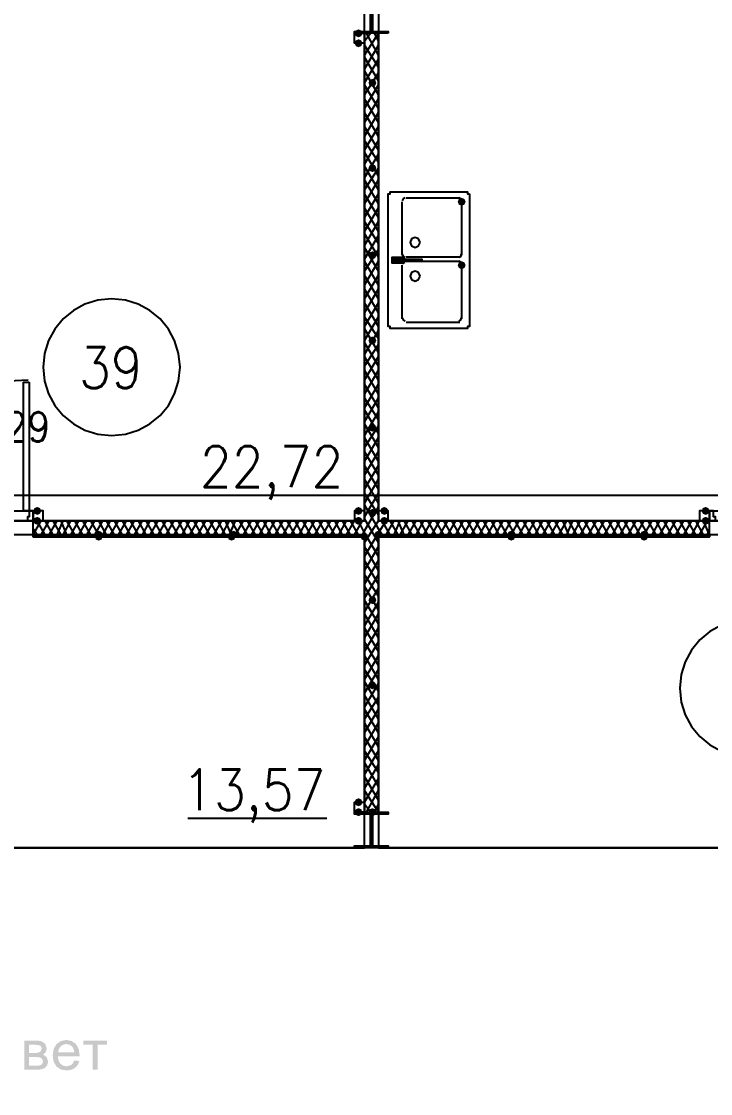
# Model space of a CAD drawing. Header units: millimetres. Extents: x 0 to 420, y 0 to 297.
# Drawn here: x 178.52 to 193.23, y 164.04 to 186.94 of the extents above; entities that cross this region are included whole.
import ezdxf

# ---------------------------------------------------------------- set-up
doc = ezdxf.new("R2010")
doc.units = ezdxf.units.MM
doc.layers.get('0').update_dxf_attribs({"linetype": 'CONTINUOUS'})
doc.styles.get("Standard").update_dxf_attribs({"font": 'STANDARD'})

msp = doc.modelspace()

# ---------------------------------------------------------------- hatches: boundary and pattern name
at = {"true_color": 0x000007}
for points in [[(185.801, 186.69), (185.776129, 186.630204), (185.716333, 186.605333), (185.656538, 186.630204), (185.631667, 186.69), (185.656537, 186.749796), (185.716333, 186.774667), (185.776129, 186.749796)], [(185.801, 186.478333), (185.776129, 186.418537), (185.716333, 186.393667), (185.656538, 186.418537), (185.631667, 186.478333), (185.656537, 186.538129), (185.716333, 186.563), (185.776129, 186.538129)], [(186.097333, 185.631667), (186.072463, 185.571871), (186.012667, 185.547), (185.952871, 185.571871), (185.928, 185.631667), (185.952871, 185.691462), (186.012667, 185.716333), (186.072462, 185.691463)], [(186.097333, 183.811333), (186.072463, 183.751537), (186.012667, 183.726667), (185.952871, 183.751537), (185.928, 183.811333), (185.952871, 183.871129), (186.012667, 183.896), (186.072462, 183.871129)], [(188.002333, 183.091667), (187.977463, 183.031871), (187.917667, 183.007), (187.857871, 183.031871), (187.833, 183.091667), (187.857871, 183.151462), (187.917667, 183.176333), (187.977462, 183.151463)], [(186.097333, 181.948667), (186.072463, 181.888871), (186.012667, 181.864), (185.952871, 181.888871), (185.928, 181.948667), (185.952871, 182.008462), (186.012667, 182.033333), (186.072462, 182.008463)], [(188.002333, 181.737), (187.977463, 181.677204), (187.917667, 181.652333), (187.857871, 181.677204), (187.833, 181.737), (187.857871, 181.796796), (187.917667, 181.821667), (187.977462, 181.796796)], [(186.097333, 180.128333), (186.072463, 180.068537), (186.012667, 180.043667), (185.952871, 180.068537), (185.928, 180.128333), (185.952871, 180.188129), (186.012667, 180.213), (186.072462, 180.188129)], [(186.097333, 178.265667), (186.072463, 178.205871), (186.012667, 178.181), (185.952871, 178.205871), (185.928, 178.265667), (185.952871, 178.325462), (186.012667, 178.350333), (186.072462, 178.325463)], [(178.943, 176.487667), (178.918129, 176.427871), (178.858333, 176.403), (178.798537, 176.427871), (178.773667, 176.487667), (178.798537, 176.547462), (178.858333, 176.572333), (178.918129, 176.547463)], [(178.943, 176.276), (178.918129, 176.216204), (178.858333, 176.191333), (178.798537, 176.216204), (178.773667, 176.276), (178.798537, 176.335796), (178.858333, 176.360667), (178.918129, 176.335796)], [(185.801, 176.487667), (185.776129, 176.427871), (185.716333, 176.403), (185.656538, 176.427871), (185.631667, 176.487667), (185.656537, 176.547462), (185.716333, 176.572333), (185.776129, 176.547463)], [(185.801, 176.276), (185.776129, 176.216204), (185.716333, 176.191333), (185.656538, 176.216204), (185.631667, 176.276), (185.656537, 176.335796), (185.716333, 176.360667), (185.776129, 176.335796)], [(186.097333, 176.445333), (186.072463, 176.385537), (186.012667, 176.360667), (185.952871, 176.385537), (185.928, 176.445333), (185.952871, 176.505129), (186.012667, 176.53), (186.072462, 176.505129)], [(186.351333, 176.487667), (186.326463, 176.427871), (186.266667, 176.403), (186.206871, 176.427871), (186.182, 176.487667), (186.206871, 176.547462), (186.266667, 176.572333), (186.326462, 176.547463)], [(186.351333, 176.276), (186.326463, 176.216204), (186.266667, 176.191333), (186.206871, 176.216204), (186.182, 176.276), (186.206871, 176.335796), (186.266667, 176.360667), (186.326462, 176.335796)], [(193.209333, 176.487667), (193.184463, 176.427871), (193.124667, 176.403), (193.064871, 176.427871), (193.04, 176.487667), (193.064871, 176.547462), (193.124667, 176.572333), (193.184462, 176.547463)], [(193.209333, 176.276), (193.184463, 176.216204), (193.124667, 176.191333), (193.064871, 176.216204), (193.04, 176.276), (193.064871, 176.335796), (193.124667, 176.360667), (193.184462, 176.335796)], [(186.097333, 174.582667), (186.072463, 174.522871), (186.012667, 174.498), (185.952871, 174.522871), (185.928, 174.582667), (185.952871, 174.642462), (186.012667, 174.667333), (186.072462, 174.642463)], [(186.097333, 172.762333), (186.072463, 172.702537), (186.012667, 172.677667), (185.952871, 172.702537), (185.928, 172.762333), (185.952871, 172.822129), (186.012667, 172.847), (186.072462, 172.822129)], [(185.801, 170.264667), (185.776129, 170.204871), (185.716333, 170.18), (185.656538, 170.204871), (185.631667, 170.264667), (185.656537, 170.324462), (185.716333, 170.349333), (185.776129, 170.324463)], [(185.801, 170.053), (185.776129, 169.993204), (185.716333, 169.968333), (185.656538, 169.993204), (185.631667, 170.053), (185.656537, 170.112796), (185.716333, 170.137667), (185.776129, 170.112796)], [(186.097333, 170.053), (186.072463, 169.993204), (186.012667, 169.968333), (185.952871, 169.993204), (185.928, 170.053), (185.952871, 170.112796), (186.012667, 170.137667), (186.072462, 170.112796)], [(179.841646, 165.171437), (180.347111, 165.171437), (180.347111, 165.084345), (180.14702, 165.084345), (180.14702, 164.549667), (180.042289, 164.549667), (180.042289, 165.084345), (179.841646, 165.084345)]]:
    msp.add_hatch(color=0, dxfattribs=at).paths.add_polyline_path(points, flags=0)
h = msp.add_hatch(color=0, dxfattribs=at)
h.paths.add_polyline_path([(185.843333, 175.979667), (178.773667, 175.979667), (185.843333, 175.937333)], flags=0)
h.paths.add_polyline_path([(178.773667, 175.979667), (185.843333, 175.937333), (178.773667, 175.937333)], flags=0)
at = {"true_color": 0x0000fe}
for points in [[(180.255333, 175.979667), (180.230462, 175.919871), (180.170667, 175.895), (180.110871, 175.919871), (180.086, 175.979667), (180.110871, 176.039462), (180.170667, 176.064333), (180.230462, 176.039463)], [(180.255333, 175.937333), (180.230462, 175.877537), (180.170667, 175.852667), (180.110871, 175.877537), (180.086, 175.937333), (180.110871, 175.997129), (180.170667, 176.022), (180.230462, 175.997129)], [(183.091667, 175.937333), (183.066796, 175.877537), (183.007, 175.852667), (182.947204, 175.877537), (182.922333, 175.937333), (182.947204, 175.997129), (183.007, 176.022), (183.066796, 175.997129)], [(183.134, 175.979667), (183.109129, 175.919871), (183.049333, 175.895), (182.989538, 175.919871), (182.964667, 175.979667), (182.989537, 176.039462), (183.049333, 176.064333), (183.109129, 176.039463)], [(185.928, 175.937333), (185.903129, 175.877537), (185.843333, 175.852667), (185.783537, 175.877537), (185.758667, 175.937333), (185.783537, 175.997129), (185.843333, 176.022), (185.903129, 175.997129)], [(185.928, 175.937333), (185.903129, 175.877537), (185.843333, 175.852667), (185.783537, 175.877537), (185.758667, 175.937333), (185.783537, 175.997129), (185.843333, 176.022), (185.903129, 175.997129)], [(186.224333, 175.979667), (186.199463, 175.919871), (186.139667, 175.895), (186.079871, 175.919871), (186.055, 175.979667), (186.079871, 176.039462), (186.139667, 176.064333), (186.199462, 176.039463)], [(189.060667, 175.979667), (189.035796, 175.919871), (188.976, 175.895), (188.916204, 175.919871), (188.891333, 175.979667), (188.916204, 176.039462), (188.976, 176.064333), (189.035796, 176.039463)], [(189.060667, 175.937333), (189.035796, 175.877537), (188.976, 175.852667), (188.916204, 175.877537), (188.891333, 175.937333), (188.916204, 175.997129), (188.976, 176.022), (189.035796, 175.997129)], [(191.897, 175.979667), (191.872129, 175.919871), (191.812333, 175.895), (191.752537, 175.919871), (191.727667, 175.979667), (191.752537, 176.039462), (191.812333, 176.064333), (191.872129, 176.039463)], [(191.897, 175.937333), (191.872129, 175.877537), (191.812333, 175.852667), (191.752537, 175.877537), (191.727667, 175.937333), (191.752537, 175.997129), (191.812333, 176.022), (191.872129, 175.997129)]]:
    msp.add_hatch(color=0, dxfattribs=at).paths.add_polyline_path(points, flags=0)
at = {"true_color": 0x000007}
h = msp.add_hatch(color=0, dxfattribs=at)
h.paths.add_polyline_path([(193.209333, 175.979667), (186.139667, 175.979667), (193.209333, 175.937333)], flags=0)
h.paths.add_polyline_path([(186.139667, 175.979667), (193.209333, 175.937333), (186.139667, 175.937333)], flags=0)
h = msp.add_hatch(color=0, dxfattribs=at)
h.paths.add_polyline_path([(178.579039, 165.171437), (178.821574, 165.171437), (178.89964, 165.167717), (178.954968, 165.156555), (179.029933, 165.101984), (179.061353, 165.006624), (179.042611, 164.928903), (178.98749, 164.873781), (179.06025, 164.81866), (179.089465, 164.723851), (179.070379, 164.646405), (179.026075, 164.59211), (178.955381, 164.56014), (178.859057, 164.549667), (178.579039, 164.549667)], flags=0)
h.paths.add_polyline_path([(178.684321, 164.90961), (178.796769, 164.90961), (178.853338, 164.911333), (178.888822, 164.916776), (178.934022, 164.945439), (178.954417, 164.996702), (178.94546, 165.038112), (178.919139, 165.065053), (178.87201, 165.079453), (178.800077, 165.084345), (178.684321, 165.084345)], flags=0)
h.paths.add_polyline_path([(178.684321, 164.636207), (178.823228, 164.636207), (178.898468, 164.641306), (178.945597, 164.657154), (178.971091, 164.685335), (178.980875, 164.728812), (178.961583, 164.783933), (178.911422, 164.816455), (178.811652, 164.823069), (178.684321, 164.823069)], flags=0)
h = msp.add_hatch(color=0, dxfattribs=at)
h.paths.add_polyline_path([(179.649084, 164.749758), (179.758224, 164.736529), (179.721017, 164.651641), (179.662313, 164.588252), (179.583007, 164.548564), (179.48427, 164.535335), (179.361969, 164.556143), (179.268194, 164.61912), (179.20818, 164.720406), (179.188268, 164.855591), (179.208249, 164.994497), (179.268745, 165.098677), (179.361763, 165.163927), (179.478758, 165.185769), (179.591619, 165.16441), (179.682156, 165.100882), (179.741688, 164.998425), (179.761531, 164.861655), (179.76098, 164.833543), (179.296857, 164.833543), (179.31422, 164.743005), (179.354735, 164.676446), (179.41337, 164.635794), (179.484821, 164.622427), (179.58404, 164.652744), (179.620489, 164.691949)], flags=0)
h.paths.add_polyline_path([(179.30292, 164.920635), (179.650186, 164.920635), (179.636543, 164.988847), (179.610498, 165.038043), (179.552207, 165.083932), (179.47986, 165.099228), (179.412888, 165.086895), (179.357491, 165.05017), (179.319043, 164.993464)], flags=0)

# ---------------------------------------------------------------- linework, layer by layer
at = {"color": 0, "true_color": 0x000007}
for points in [[(168.740667, 187.409667), (168.740667, 176.276), (185.843333, 176.276), (185.843333, 187.409667)], [(186.351333, 186.69), (185.631667, 186.69), (185.631667, 186.732333), (185.970333, 186.732333), (185.970333, 187.409667), (185.631667, 187.409667), (186.351333, 187.409667), (186.012667, 187.409667), (186.012667, 186.732333), (186.351333, 186.732333)], [(203.242333, 187.409667), (186.139667, 187.409667), (186.139667, 176.276), (203.242333, 176.276)], [(185.843333, 186.478333), (185.631667, 186.478333), (185.631667, 186.69), (185.843333, 186.69), (185.843333, 186.478333), (185.631667, 186.478333), (185.631667, 186.69), (185.843333, 186.69)], [(188.087, 183.261), (188.087, 180.424667), (188.044667, 180.424667), (188.044667, 180.382333), (188.002333, 180.382333), (186.436, 180.382333), (186.393667, 180.382333), (186.393667, 180.424667), (186.351333, 180.424667), (186.351333, 183.261), (186.393667, 183.261), (186.393667, 183.303333), (186.436, 183.303333), (188.002333, 183.303333), (188.044667, 183.303333), (188.044667, 183.261)], [(187.028667, 182.223833), (186.997669, 182.298669), (186.922833, 182.329667), (186.847998, 182.298669), (186.817, 182.223833), (186.847998, 182.148998), (186.922833, 182.118), (186.997669, 182.148998)], [(186.605333, 181.906333), (186.605333, 181.864), (186.478333, 181.864), (186.436, 181.864), (186.436, 181.821667), (186.478333, 181.821667), (186.605333, 181.821667), (186.605333, 181.779333), (186.436, 181.779333), (186.436, 181.906333)], [(187.028667, 181.864), (187.071, 181.864), (187.071, 181.821667), (187.028667, 181.821667), (186.478333, 181.821667), (186.436, 181.821667), (186.436, 181.864), (186.478333, 181.864)], [(186.69, 181.906333), (186.69, 181.864), (186.605333, 181.864), (186.605333, 181.906333)], [(186.69, 181.779333), (186.605333, 181.779333), (186.605333, 181.821667), (186.69, 181.821667)], [(187.028667, 181.504167), (186.997669, 181.579002), (186.922833, 181.61), (186.847998, 181.579002), (186.817, 181.504167), (186.847998, 181.429331), (186.922833, 181.398333), (186.997669, 181.429331)], [(178.689, 179.239333), (178.689, 176.487667), (178.562, 176.487667), (178.562, 179.239333)], [(178.773667, 176.276), (178.773667, 176.487667), (178.689, 176.487667), (178.689, 176.360667), (178.646667, 176.360667), (178.646667, 176.276)], [(178.773667, 176.276), (178.985333, 176.276), (178.985333, 176.487667), (178.773667, 176.487667), (178.773667, 176.276), (178.985333, 176.276), (178.985333, 176.487667), (178.773667, 176.487667)], [(185.631667, 176.276), (185.843333, 176.276), (185.843333, 176.487667), (185.631667, 176.487667), (185.631667, 176.276), (185.843333, 176.276), (185.843333, 176.487667), (185.631667, 176.487667)], [(186.139667, 176.276), (186.351333, 176.276), (186.351333, 176.487667), (186.139667, 176.487667), (186.139667, 176.276), (186.351333, 176.276), (186.351333, 176.487667), (186.139667, 176.487667)], [(192.997667, 176.276), (193.209333, 176.276), (193.209333, 176.487667), (192.997667, 176.487667), (192.997667, 176.276), (193.209333, 176.276), (193.209333, 176.487667), (192.997667, 176.487667)], [(193.336333, 176.276), (193.336333, 176.360667), (193.294, 176.360667), (193.294, 176.487667), (193.209333, 176.487667), (193.209333, 176.276)], [(185.843333, 175.979667), (178.773667, 175.979667), (185.843333, 175.937333)], [(178.773667, 175.979667), (185.843333, 175.937333), (178.773667, 175.937333)], [(178.773667, 175.937333), (185.843333, 175.937333), (185.843333, 175.979667), (178.773667, 175.979667)], [(178.773667, 175.937333), (185.843333, 175.937333), (185.843333, 175.979667), (178.773667, 175.979667)], [(193.209333, 175.979667), (186.139667, 175.979667), (193.209333, 175.937333)], [(186.139667, 175.979667), (193.209333, 175.937333), (186.139667, 175.937333)], [(193.209333, 175.979667), (193.209333, 175.937333), (186.139667, 175.937333), (186.139667, 175.979667), (193.209333, 175.979667), (186.139667, 175.979667), (186.139667, 175.937333), (193.209333, 175.937333)], [(185.843333, 170.053), (185.631667, 170.053), (185.631667, 170.264667), (185.843333, 170.264667), (185.843333, 170.053), (185.631667, 170.053), (185.631667, 170.264667), (185.843333, 170.264667)], [(186.351333, 169.291), (185.631667, 169.291), (185.631667, 169.333333), (185.970333, 169.333333), (185.970333, 170.010667), (185.631667, 170.010667), (185.631667, 170.053), (186.351333, 170.053), (186.351333, 170.010667), (186.012667, 170.010667), (186.012667, 169.333333), (186.351333, 169.333333)]]:
    msp.add_lwpolyline(points, close=True, dxfattribs=at)
for points in [[(186.012667, 186.69), (186.012667, 187.409667)], [(185.631667, 186.69), (185.631667, 186.732333)], [(185.801, 186.69), (185.801, 186.732333)], [(185.843333, 186.520667), (185.970333, 186.69)], [(185.843333, 186.224333), (186.139667, 186.69)], [(186.139667, 176.276), (186.139667, 186.69), (185.843333, 186.69), (185.843333, 176.276)], [(186.139667, 186.224333), (185.885667, 186.69)], [(186.139667, 186.520667), (186.055, 186.69)], [(186.182, 186.69), (186.182, 186.732333)], [(186.351333, 186.69), (186.351333, 186.732333)], [(185.843333, 185.928), (186.139667, 186.436)], [(186.139667, 185.970333), (185.843333, 186.436)], [(186.139667, 185.674), (185.843333, 186.182)], [(185.843333, 185.631667), (186.139667, 186.139667)], [(186.139667, 185.377667), (185.843333, 185.885667)], [(185.843333, 185.377667), (186.139667, 185.843333)], [(185.843333, 185.081333), (186.139667, 185.589333)], [(186.139667, 185.081333), (185.843333, 185.589333)], [(185.843333, 184.785), (186.139667, 185.293)], [(186.139667, 184.785), (185.843333, 185.293)], [(185.843333, 184.488667), (186.139667, 184.996667)], [(186.139667, 184.488667), (185.843333, 184.996667)], [(185.843333, 184.192333), (186.139667, 184.700333)], [(186.139667, 184.192333), (185.843333, 184.700333)], [(185.843333, 183.896), (186.139667, 184.404)], [(186.139667, 183.938333), (185.843333, 184.404)], [(186.139667, 183.642), (185.843333, 184.15)], [(185.843333, 183.599667), (186.139667, 184.107667)], [(186.139667, 183.345667), (185.843333, 183.853667)], [(185.843333, 183.345667), (186.139667, 183.811333)], [(185.843333, 183.049333), (186.139667, 183.557333)], [(186.139667, 183.049333), (185.843333, 183.557333)], [(185.843333, 182.753), (186.139667, 183.261)], [(186.139667, 182.753), (185.843333, 183.261)], [(186.711167, 183.176333), (186.666265, 183.157735), (186.647667, 183.112833)], [(186.647667, 181.948667), (186.647667, 183.091667)], [(186.732333, 183.176333), (187.875333, 183.176333)], [(187.917667, 183.112833), (187.899068, 183.157735), (187.854167, 183.176333)], [(187.917667, 183.091667), (187.917667, 181.948667)], [(185.843333, 182.456667), (186.139667, 182.964667)], [(186.139667, 182.456667), (185.843333, 182.964667)], [(185.843333, 182.160333), (186.139667, 182.668333)], [(186.139667, 182.202667), (185.843333, 182.668333)], [(186.139667, 181.906333), (185.843333, 182.414333)], [(185.843333, 181.864), (186.139667, 182.372)], [(186.139667, 181.61), (185.843333, 182.118)], [(185.843333, 181.61), (186.139667, 182.075667)], [(186.647667, 181.969833), (186.666265, 181.924932), (186.711167, 181.906333)], [(187.875333, 181.906333), (186.732333, 181.906333)], [(187.854167, 181.906333), (187.899068, 181.924932), (187.917667, 181.969833)], [(185.843333, 181.313667), (186.139667, 181.821667)], [(186.139667, 181.313667), (185.843333, 181.821667)], [(186.711167, 181.821667), (186.666265, 181.803068), (186.647667, 181.758167)], [(186.647667, 180.594), (186.647667, 181.737)], [(186.732333, 181.821667), (187.875333, 181.821667)], [(187.917667, 181.758167), (187.899068, 181.803068), (187.854167, 181.821667)], [(187.917667, 181.737), (187.917667, 180.594)], [(185.843333, 181.017333), (186.139667, 181.525333)], [(186.139667, 181.017333), (185.843333, 181.525333)], [(185.843333, 180.721), (186.139667, 181.229)], [(186.139667, 180.721), (185.843333, 181.229)], [(181.906333, 179.556833), (181.876661, 179.851175), (181.79156, 180.125326), (181.656903, 180.373413), (181.478563, 180.589563), (181.262413, 180.767903), (181.014326, 180.90256), (180.740175, 180.987661), (180.445833, 181.017333), (180.151492, 180.987661), (179.877341, 180.90256), (179.629254, 180.767903), (179.413104, 180.589563), (179.234764, 180.373413), (179.100107, 180.125326), (179.015005, 179.851175), (178.985333, 179.556833)], [(185.843333, 180.424667), (186.139667, 180.932667)], [(186.139667, 180.424667), (185.843333, 180.932667)], [(185.843333, 180.128333), (186.139667, 180.636333)], [(186.139667, 180.170667), (185.843333, 180.636333)], [(186.647667, 180.615167), (186.666265, 180.570265), (186.711167, 180.551667)], [(187.875333, 180.509333), (186.732333, 180.509333)], [(187.854167, 180.551667), (187.899068, 180.570265), (187.917667, 180.615167)], [(186.139667, 179.874333), (185.843333, 180.382333)], [(185.843333, 179.832), (186.139667, 180.34)], [(186.139667, 179.578), (185.843333, 180.086)], [(185.843333, 179.578), (186.139667, 180.043667)], [(185.843333, 179.281667), (186.139667, 179.789667)], [(186.139667, 179.281667), (185.843333, 179.789667)], [(178.985333, 179.556833), (179.015005, 179.262492), (179.100107, 178.988341), (179.234764, 178.740254), (179.413104, 178.524104), (179.629254, 178.345764), (179.877341, 178.211107), (180.151492, 178.126005), (180.445833, 178.096333), (180.740175, 178.126005), (181.014326, 178.211107), (181.262413, 178.345764), (181.478563, 178.524104), (181.656903, 178.740254), (181.79156, 178.988341), (181.876661, 179.262492), (181.906333, 179.556833)], [(185.843333, 178.985333), (186.139667, 179.493333)], [(186.139667, 178.985333), (185.843333, 179.493333)], [(178.667833, 179.281667), (178.384327, 179.267351), (178.109011, 179.225333), (177.843278, 179.157006), (177.588521, 179.063764), (177.346136, 178.947001), (177.117516, 178.80811), (176.904054, 178.648486), (176.707144, 178.469523), (176.52818, 178.272613), (176.368556, 178.059151), (176.229666, 177.83053), (176.112903, 177.588145), (176.019661, 177.333389), (175.951334, 177.067656), (175.909316, 176.792339), (175.895, 176.508833)], [(185.843333, 178.689), (186.139667, 179.197)], [(186.139667, 178.689), (185.843333, 179.197)], [(185.843333, 178.392667), (186.139667, 178.900667)], [(186.139667, 178.435), (185.843333, 178.900667)], [(186.139667, 178.138667), (185.843333, 178.646667)], [(185.843333, 178.096333), (186.139667, 178.604333)], [(186.139667, 177.842333), (185.843333, 178.350333)], [(185.843333, 177.842333), (186.139667, 178.308)], [(185.843333, 177.546), (186.139667, 178.054)], [(186.139667, 177.546), (185.843333, 178.054)], [(185.843333, 177.249667), (186.139667, 177.757667)], [(186.139667, 177.249667), (185.843333, 177.757667)], [(185.843333, 176.953333), (186.139667, 177.461333)], [(186.139667, 176.953333), (185.843333, 177.461333)], [(185.843333, 176.657), (186.139667, 177.165)], [(186.139667, 176.657), (185.843333, 177.165)], [(182.372, 176.826333), (185.377667, 176.826333)], [(185.843333, 176.360667), (186.139667, 176.868667)], [(186.139667, 176.403), (185.843333, 176.868667)], [(186.139667, 176.106667), (185.843333, 176.614667)], [(177.292, 176.487667), (178.773667, 176.487667), (178.773667, 176.403)], [(178.773667, 176.403), (178.773667, 176.276), (177.292, 176.276)], [(185.843333, 176.064333), (186.139667, 176.572333)], [(193.209333, 176.403), (193.209333, 176.487667), (194.691, 176.487667)], [(194.691, 176.276), (193.209333, 176.276), (193.209333, 176.403)], [(178.773667, 175.979667), (178.943, 176.276)], [(178.773667, 175.979667), (178.773667, 176.276)], [(178.773667, 175.979667), (178.773667, 176.276)], [(185.843333, 176.276), (178.773667, 176.276)], [(179.027667, 175.979667), (178.858333, 176.276)], [(178.943, 175.979667), (179.112333, 176.276)], [(179.197, 175.979667), (179.027667, 176.276)], [(179.112333, 175.979667), (179.281667, 176.276)], [(179.366333, 175.979667), (179.197, 176.276)], [(179.281667, 175.979667), (179.408667, 176.276)], [(179.493333, 175.979667), (179.366333, 176.276)], [(179.408667, 175.979667), (179.578, 176.276)], [(179.662667, 175.979667), (179.493333, 176.276)], [(179.578, 175.979667), (179.747333, 176.276)], [(179.832, 175.979667), (179.662667, 176.276)], [(179.747333, 175.979667), (179.916667, 176.276)], [(180.001333, 175.979667), (179.832, 176.276)], [(179.916667, 175.979667), (180.086, 176.276)], [(180.170667, 175.979667), (180.001333, 176.276)], [(180.086, 175.979667), (180.255333, 176.276)], [(180.34, 175.979667), (180.170667, 176.276)], [(180.255333, 175.979667), (180.424667, 176.276)], [(180.509333, 175.979667), (180.34, 176.276)], [(180.424667, 175.979667), (180.594, 176.276)], [(180.678667, 175.979667), (180.509333, 176.276)], [(180.594, 175.979667), (180.763333, 176.276)], [(180.848, 175.979667), (180.678667, 176.276)], [(180.763333, 175.979667), (180.932667, 176.276)], [(181.017333, 175.979667), (180.848, 176.276)], [(180.932667, 175.979667), (181.102, 176.276)], [(181.186667, 175.979667), (181.017333, 176.276)], [(181.102, 175.979667), (181.271333, 176.276)], [(181.356, 175.979667), (181.186667, 176.276)], [(181.271333, 175.979667), (181.440667, 176.276)], [(181.525333, 175.979667), (181.356, 176.276)], [(181.440667, 175.979667), (181.61, 176.276)], [(181.694667, 175.979667), (181.525333, 176.276)], [(181.61, 175.979667), (181.779333, 176.276)], [(181.864, 175.979667), (181.694667, 176.276)], [(181.779333, 175.979667), (181.948667, 176.276)], [(182.033333, 175.979667), (181.864, 176.276)], [(181.948667, 175.979667), (182.118, 176.276)], [(182.202667, 175.979667), (182.033333, 176.276)], [(182.118, 175.979667), (182.287333, 176.276)], [(182.372, 175.979667), (182.202667, 176.276)], [(182.287333, 175.979667), (182.456667, 176.276)], [(182.541333, 175.979667), (182.372, 176.276)], [(182.456667, 175.979667), (182.626, 176.276)], [(182.710667, 175.979667), (182.541333, 176.276)], [(182.626, 175.979667), (182.795333, 176.276)], [(182.88, 175.979667), (182.710667, 176.276)], [(182.795333, 175.979667), (182.964667, 176.276)], [(183.007, 175.979667), (182.88, 176.276)], [(182.964667, 175.979667), (183.091667, 176.276)], [(183.176333, 175.979667), (183.007, 176.276)], [(183.091667, 175.979667), (183.261, 176.276)], [(183.345667, 175.979667), (183.176333, 176.276)], [(183.261, 175.979667), (183.430333, 176.276)], [(183.515, 175.979667), (183.345667, 176.276)], [(183.430333, 175.979667), (183.599667, 176.276)], [(183.684333, 175.979667), (183.515, 176.276)], [(183.599667, 175.979667), (183.769, 176.276)], [(183.853667, 175.979667), (183.684333, 176.276)], [(183.769, 175.979667), (183.938333, 176.276)], [(184.023, 175.979667), (183.853667, 176.276)], [(183.938333, 175.979667), (184.107667, 176.276)], [(184.192333, 175.979667), (184.023, 176.276)], [(184.107667, 175.979667), (184.277, 176.276)], [(184.361667, 175.979667), (184.192333, 176.276)], [(184.277, 175.979667), (184.446333, 176.276)], [(184.531, 175.979667), (184.361667, 176.276)], [(184.446333, 175.979667), (184.615667, 176.276)], [(184.700333, 175.979667), (184.531, 176.276)], [(184.615667, 175.979667), (184.785, 176.276)], [(184.869667, 175.979667), (184.700333, 176.276)], [(184.785, 175.979667), (184.954333, 176.276)], [(185.039, 175.979667), (184.869667, 176.276)], [(184.954333, 175.979667), (185.123667, 176.276)], [(185.208333, 175.979667), (185.039, 176.276)], [(185.123667, 175.979667), (185.293, 176.276)], [(185.377667, 175.979667), (185.208333, 176.276)], [(185.293, 175.979667), (185.462333, 176.276)], [(185.547, 175.979667), (185.377667, 176.276)], [(185.462333, 175.979667), (185.631667, 176.276)], [(185.716333, 175.979667), (185.547, 176.276)], [(185.631667, 175.979667), (185.801, 176.276)], [(185.843333, 176.022), (185.716333, 176.276)], [(186.139667, 175.810333), (185.843333, 176.318333)], [(185.843333, 175.810333), (186.139667, 176.276)], [(186.139667, 176.022), (186.309, 176.276)], [(193.209333, 176.276), (186.139667, 176.276)], [(186.393667, 175.979667), (186.224333, 176.276)], [(186.309, 175.979667), (186.478333, 176.276)], [(186.563, 175.979667), (186.393667, 176.276)], [(186.478333, 175.979667), (186.605333, 176.276)], [(186.69, 175.979667), (186.563, 176.276)], [(186.605333, 175.979667), (186.774667, 176.276)], [(186.859333, 175.979667), (186.69, 176.276)], [(186.774667, 175.979667), (186.944, 176.276)], [(187.028667, 175.979667), (186.859333, 176.276)], [(186.944, 175.979667), (187.113333, 176.276)], [(187.198, 175.979667), (187.028667, 176.276)], [(187.113333, 175.979667), (187.282667, 176.276)], [(187.367333, 175.979667), (187.198, 176.276)], [(187.282667, 175.979667), (187.452, 176.276)], [(187.536667, 175.979667), (187.367333, 176.276)], [(187.452, 175.979667), (187.621333, 176.276)], [(187.706, 175.979667), (187.536667, 176.276)], [(187.621333, 175.979667), (187.790667, 176.276)], [(187.875333, 175.979667), (187.706, 176.276)], [(187.790667, 175.979667), (187.96, 176.276)], [(188.044667, 175.979667), (187.875333, 176.276)], [(187.96, 175.979667), (188.129333, 176.276)], [(188.214, 175.979667), (188.044667, 176.276)], [(188.129333, 175.979667), (188.298667, 176.276)], [(188.383333, 175.979667), (188.214, 176.276)], [(188.298667, 175.979667), (188.468, 176.276)], [(188.552667, 175.979667), (188.383333, 176.276)], [(188.468, 175.979667), (188.637333, 176.276)], [(188.722, 175.979667), (188.552667, 176.276)], [(188.637333, 175.979667), (188.806667, 176.276)], [(188.891333, 175.979667), (188.722, 176.276)], [(188.806667, 175.979667), (188.976, 176.276)], [(189.060667, 175.979667), (188.891333, 176.276)], [(188.976, 175.979667), (189.145333, 176.276)], [(189.23, 175.979667), (189.060667, 176.276)], [(189.145333, 175.979667), (189.314667, 176.276)], [(189.399333, 175.979667), (189.23, 176.276)], [(189.314667, 175.979667), (189.484, 176.276)], [(189.568667, 175.979667), (189.399333, 176.276)], [(189.484, 175.979667), (189.653333, 176.276)], [(189.738, 175.979667), (189.568667, 176.276)], [(189.653333, 175.979667), (189.822667, 176.276)], [(189.907333, 175.979667), (189.738, 176.276)], [(189.822667, 175.979667), (189.992, 176.276)], [(190.076667, 175.979667), (189.907333, 176.276)], [(189.992, 175.979667), (190.161333, 176.276)], [(190.203667, 175.979667), (190.076667, 176.276)], [(190.161333, 175.979667), (190.288333, 176.276)], [(190.373, 175.979667), (190.203667, 176.276)], [(190.288333, 175.979667), (190.457667, 176.276)], [(190.542333, 175.979667), (190.373, 176.276)], [(190.457667, 175.979667), (190.627, 176.276)], [(190.711667, 175.979667), (190.542333, 176.276)], [(190.627, 175.979667), (190.796333, 176.276)], [(190.881, 175.979667), (190.711667, 176.276)], [(190.796333, 175.979667), (190.965667, 176.276)], [(191.050333, 175.979667), (190.881, 176.276)], [(190.965667, 175.979667), (191.135, 176.276)], [(191.219667, 175.979667), (191.050333, 176.276)], [(191.135, 175.979667), (191.304333, 176.276)], [(191.389, 175.979667), (191.219667, 176.276)], [(191.304333, 175.979667), (191.473667, 176.276)], [(191.558333, 175.979667), (191.389, 176.276)], [(191.473667, 175.979667), (191.643, 176.276)], [(191.727667, 175.979667), (191.558333, 176.276)], [(191.643, 175.979667), (191.812333, 176.276)], [(191.897, 175.979667), (191.727667, 176.276)], [(191.812333, 175.979667), (191.981667, 176.276)], [(192.066333, 175.979667), (191.897, 176.276)], [(191.981667, 175.979667), (192.151, 176.276)], [(192.235667, 175.979667), (192.066333, 176.276)], [(192.151, 175.979667), (192.320333, 176.276)], [(192.405, 175.979667), (192.235667, 176.276)], [(192.320333, 175.979667), (192.489667, 176.276)], [(192.574333, 175.979667), (192.405, 176.276)], [(192.489667, 175.979667), (192.659, 176.276)], [(192.743667, 175.979667), (192.574333, 176.276)], [(192.659, 175.979667), (192.828333, 176.276)], [(192.913, 175.979667), (192.743667, 176.276)], [(192.828333, 175.979667), (192.997667, 176.276)], [(193.082333, 175.979667), (192.913, 176.276)], [(192.997667, 175.979667), (193.167, 176.276)], [(193.209333, 175.979667), (193.082333, 176.276)], [(193.209333, 175.979667), (193.209333, 176.276)], [(193.209333, 175.979667), (193.209333, 176.276)], [(178.858333, 175.979667), (178.773667, 176.106667)], [(185.843333, 175.937333), (178.773667, 175.937333), (185.843333, 175.979667), (178.773667, 175.979667)], [(178.773667, 175.979667), (185.843333, 175.979667)], [(185.801, 175.979667), (185.843333, 176.064333)], [(185.843333, 175.514), (186.139667, 176.022)], [(186.139667, 175.514), (185.843333, 176.022)], [(185.843333, 175.979667), (185.843333, 170.053), (186.139667, 170.053)], [(186.224333, 175.979667), (186.139667, 176.106667)], [(193.209333, 175.979667), (186.139667, 175.979667), (193.209333, 175.979667), (186.139667, 175.937333)], [(186.139667, 175.979667), (193.209333, 175.979667)], [(186.139667, 170.053), (186.139667, 175.979667)], [(193.167, 175.979667), (193.209333, 176.106667)], [(185.843333, 175.217667), (186.139667, 175.725667)], [(186.139667, 175.217667), (185.843333, 175.725667)], [(185.843333, 174.921333), (186.139667, 175.429333)], [(186.139667, 174.921333), (185.843333, 175.429333)], [(185.843333, 174.625), (186.139667, 175.133)], [(186.139667, 174.667333), (185.843333, 175.133)], [(186.139667, 174.371), (185.843333, 174.879)], [(185.843333, 174.328667), (186.139667, 174.836667)], [(186.139667, 174.074667), (185.843333, 174.582667)], [(185.843333, 174.032333), (186.139667, 174.540333)], [(185.843333, 173.778333), (186.139667, 174.286333)], [(186.139667, 173.778333), (185.843333, 174.286333)], [(195.495333, 172.698833), (195.465661, 172.993175), (195.38056, 173.267326), (195.245903, 173.515413), (195.067563, 173.731563), (194.851413, 173.909903), (194.603326, 174.04456), (194.329175, 174.129661), (194.034833, 174.159333), (193.740492, 174.129661), (193.466341, 174.04456), (193.218254, 173.909903), (193.002104, 173.731563), (192.823764, 173.515413), (192.689107, 173.267326), (192.604005, 172.993175), (192.574333, 172.698833)], [(185.843333, 173.482), (186.139667, 173.99)], [(186.139667, 173.482), (185.843333, 173.99)], [(185.843333, 173.185667), (186.139667, 173.693667)], [(186.139667, 173.185667), (185.843333, 173.693667)], [(185.843333, 172.889333), (186.139667, 173.397333)], [(186.139667, 172.889333), (185.843333, 173.397333)], [(185.843333, 172.593), (186.139667, 173.101)], [(186.139667, 172.635333), (185.843333, 173.101)], [(186.139667, 172.339), (185.843333, 172.847)], [(185.843333, 172.296667), (186.139667, 172.804667)], [(192.574333, 172.698833), (192.604005, 172.404492), (192.689107, 172.130341), (192.823764, 171.882254), (193.002104, 171.666104), (193.218254, 171.487764), (193.466341, 171.353107), (193.740492, 171.268005), (194.034833, 171.238333), (194.329175, 171.268005), (194.603326, 171.353107), (194.851413, 171.487764), (195.067563, 171.666104), (195.245903, 171.882254), (195.38056, 172.130341), (195.465661, 172.404492), (195.495333, 172.698833)], [(186.139667, 172.042667), (185.843333, 172.550667)], [(185.843333, 172.042667), (186.139667, 172.508333)], [(185.843333, 171.746333), (186.139667, 172.254333)], [(186.139667, 171.746333), (185.843333, 172.254333)], [(185.843333, 171.45), (186.139667, 171.958)], [(186.139667, 171.45), (185.843333, 171.958)], [(185.843333, 171.153667), (186.139667, 171.661667)], [(186.139667, 171.153667), (185.843333, 171.661667)], [(185.843333, 170.857333), (186.139667, 171.365333)], [(186.139667, 170.899667), (185.843333, 171.365333)], [(186.139667, 170.603333), (185.843333, 171.111333)], [(185.843333, 170.561), (186.139667, 171.069)], [(186.139667, 170.307), (185.843333, 170.815)], [(185.843333, 170.264667), (186.139667, 170.772667)], [(186.139667, 170.053), (185.843333, 170.518667)], [(185.885667, 170.053), (186.139667, 170.518667)], [(185.970333, 170.053), (185.843333, 170.222333)], [(186.055, 170.053), (186.139667, 170.222333)], [(185.631667, 170.010667), (185.631667, 170.053)], [(185.801, 170.010667), (185.801, 170.053)], [(186.012667, 169.291), (186.012667, 170.053)], [(186.182, 170.010667), (186.182, 170.053)], [(186.351333, 170.010667), (186.351333, 170.053)], [(182.075667, 169.926), (185.039, 169.926)], [(185.631667, 169.291), (185.631667, 169.333333)], [(185.801, 169.291), (185.801, 169.333333)], [(186.182, 169.291), (186.182, 169.333333)], [(186.351333, 169.291), (186.351333, 169.333333)]]:
    msp.add_lwpolyline(points, dxfattribs=at)
at = {"color": 0, "true_color": 0x000005}
msp.add_lwpolyline([(178.223333, 176.826333), (193.886667, 176.826333)], dxfattribs=at)
at = {"color": 0, "true_color": 0x0000ab}
for points in [[(185.843333, 169.291), (185.843333, 175.979667), (168.740667, 175.979667), (168.740667, 169.291)], [(186.139667, 175.979667), (186.139667, 169.291), (203.242333, 169.291), (203.242333, 175.979667)]]:
    msp.add_lwpolyline(points, close=True, dxfattribs=at)
at = {"color": 0, "true_color": 0x000008}
msp.add_lwpolyline([(238.548333, 158.453667), (238.548333, 169.291), (117.094, 169.291), (117.094, 158.453667)], close=True, dxfattribs=at)

# ---------------------------------------------------------------- texts
at = {"color": 0, "true_color": 0x000007, "char_height": 0.872032, "attachment_point": 1}
for s, insert, width in [('39', (179.74734, 179.984364), 1.06581688), ('22,72', (182.329663, 177.867697), 2.76143456), ('13,57', (181.94867, 170.967369), 2.56764984)]:
    msp.add_mtext(s, dxfattribs=dict(at, insert=insert, width=width))
at = {"color": 0, "true_color": 0x00005c, "insert": (175.85266, 178.597164), "char_height": 0.627829, "width": 3.20890379, "attachment_point": 1}
msp.add_mtext('BIAL1.29', dxfattribs=at)

doc.saveas('drawing.dxf')
